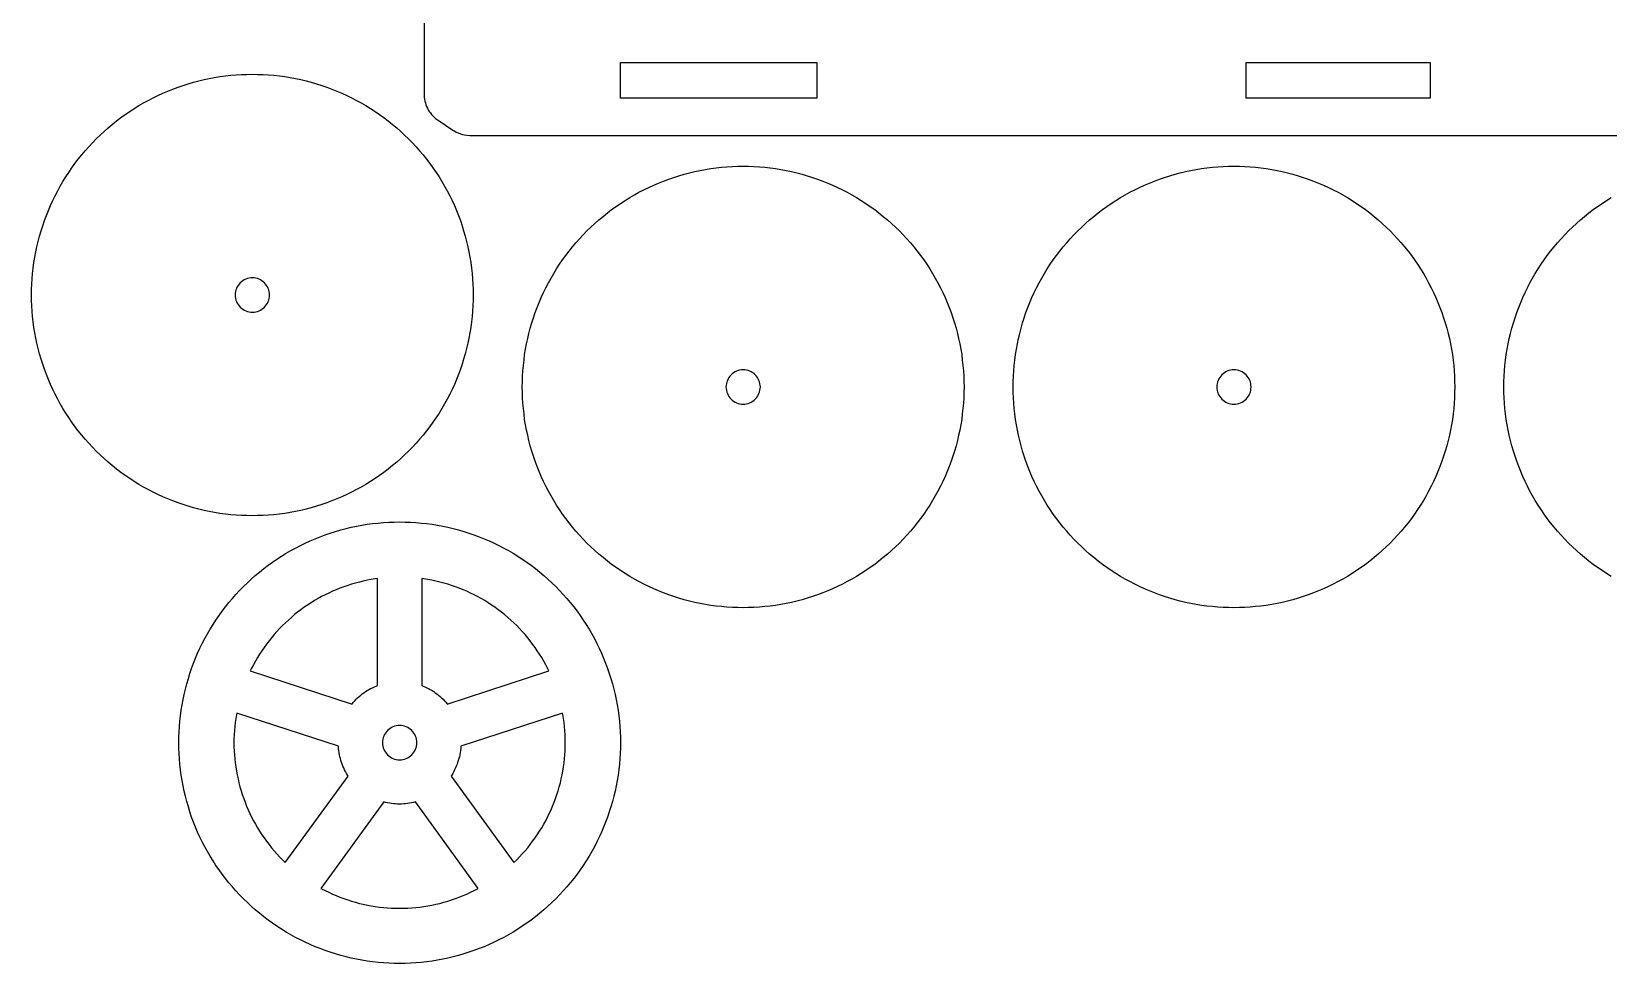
# Model space of a CAD drawing. Header units: metres. Extents: x 6 to 594, y 12 to 164.
# Drawn here: x 178 to 306.5, y 12 to 88 of the extents above; entities that cross this region are included whole.
import ezdxf

# ---------------------------------------------------------------- set-up
doc = ezdxf.new("R2010")
doc.units = ezdxf.units.M
doc.layers.add('CORTAR', color=1, linetype='Continuous')

msp = doc.modelspace()

# ---------------------------------------------------------------- linework, layer by layer
at = {"layer": 'CORTAR'}
for points in [[(210, 117.42), (210, 82.88), (210, 82.8), (210.01, 82.61), (210.03, 82.46), (210.06, 82.31), (210.1, 82.16), (210.14, 82.01), (210.2, 81.87), (210.26, 81.73), (210.34, 81.59), (210.42, 81.46), (210.51, 81.34), (210.6, 81.22), (210.7, 81.1), (210.81, 81), (210.93, 80.9), (211.08, 80.78), (211.15, 80.74), (212.33, 79.95), (212.41, 79.9), (212.61, 79.78), (212.78, 79.71), (212.95, 79.64), (213.12, 79.59), (213.3, 79.55), (213.48, 79.52), (213.71, 79.5), (213.8, 79.5), (406.2, 79.5)], [(306.75, 43.56), (306.37, 43.79), (306, 44.03), (305.64, 44.28), (305.28, 44.54), (304.93, 44.81), (304.58, 45.09), (304.24, 45.37), (303.91, 45.66), (303.59, 45.96), (303.27, 46.27), (302.96, 46.59), (302.66, 46.91), (302.37, 47.24), (302.09, 47.58), (301.81, 47.93), (301.54, 48.28), (301.28, 48.64), (301.03, 49), (300.79, 49.37), (300.56, 49.75), (300.34, 50.13), (300.13, 50.51), (299.92, 50.91), (299.73, 51.3), (299.54, 51.71), (299.37, 52.11), (299.21, 52.52), (299.05, 52.94), (298.91, 53.35), (298.78, 53.77), (298.65, 54.2), (298.54, 54.63), (298.44, 55.06), (298.35, 55.49), (298.27, 55.92), (298.19, 56.36), (298.14, 56.8), (298.09, 57.24), (298.05, 57.68), (298.02, 58.12), (298.01, 58.56), (298, 59), (298.01, 59.44), (298.02, 59.88), (298.05, 60.32), (298.09, 60.76), (298.14, 61.2), (298.19, 61.64), (298.27, 62.08), (298.35, 62.51), (298.44, 62.94), (298.54, 63.37), (298.65, 63.8), (298.78, 64.23), (298.91, 64.65), (299.05, 65.06), (299.21, 65.48), (299.37, 65.89), (299.54, 66.29), (299.73, 66.7), (299.92, 67.09), (300.13, 67.49), (300.34, 67.87), (300.56, 68.25), (300.79, 68.63), (301.03, 69), (301.28, 69.36), (301.54, 69.72), (301.81, 70.07), (302.09, 70.42), (302.37, 70.76), (302.66, 71.09), (302.96, 71.41), (303.27, 71.73), (303.59, 72.04), (303.91, 72.34), (304.24, 72.63), (304.58, 72.91), (304.93, 73.19), (305.28, 73.46), (305.64, 73.72), (306, 73.97), (306.37, 74.21), (306.75, 74.44)]]:
    msp.add_lwpolyline(points, dxfattribs=at)
for points in [[(226, 85.45), (242, 85.45), (242, 82.55), (226, 82.55), (226, 85.45)], [(277, 85.45), (292, 85.45), (292, 82.55), (277, 82.55), (277, 85.45)], [(213.99, 66.06), (213.98, 65.62), (213.95, 65.18), (213.91, 64.74), (213.86, 64.3), (213.81, 63.86), (213.73, 63.42), (213.65, 62.99), (213.56, 62.56), (213.46, 62.13), (213.35, 61.7), (213.22, 61.27), (213.09, 60.85), (212.95, 60.44), (212.79, 60.02), (212.63, 59.61), (212.46, 59.21), (212.27, 58.8), (212.08, 58.41), (211.87, 58.01), (211.66, 57.63), (211.44, 57.25), (211.21, 56.87), (210.97, 56.5), (210.72, 56.14), (210.46, 55.78), (210.19, 55.43), (209.91, 55.08), (209.63, 54.74), (209.34, 54.41), (209.04, 54.09), (208.73, 53.77), (208.41, 53.46), (208.09, 53.16), (207.76, 52.87), (207.42, 52.59), (207.07, 52.31), (206.72, 52.04), (206.36, 51.78), (206, 51.53), (205.63, 51.29), (205.25, 51.06), (204.87, 50.84), (204.49, 50.63), (204.09, 50.42), (203.7, 50.23), (203.29, 50.04), (202.89, 49.87), (202.48, 49.71), (202.06, 49.55), (201.65, 49.41), (201.23, 49.28), (200.8, 49.15), (200.37, 49.04), (199.94, 48.94), (199.51, 48.85), (199.08, 48.77), (198.64, 48.69), (198.2, 48.64), (197.76, 48.59), (197.32, 48.55), (196.88, 48.52), (196.44, 48.51), (196, 48.5), (195.56, 48.51), (195.12, 48.52), (194.68, 48.55), (194.24, 48.59), (193.8, 48.64), (193.36, 48.69), (192.92, 48.77), (192.49, 48.85), (192.06, 48.94), (191.63, 49.04), (191.2, 49.15), (190.77, 49.28), (190.35, 49.41), (189.94, 49.55), (189.52, 49.71), (189.11, 49.87), (188.71, 50.04), (188.3, 50.23), (187.91, 50.42), (187.51, 50.63), (187.13, 50.84), (186.75, 51.06), (186.37, 51.29), (186, 51.53), (185.64, 51.78), (185.28, 52.04), (184.93, 52.31), (184.58, 52.59), (184.24, 52.87), (183.91, 53.16), (183.59, 53.46), (183.27, 53.77), (182.96, 54.09), (182.66, 54.41), (182.37, 54.74), (182.09, 55.08), (181.81, 55.43), (181.54, 55.78), (181.28, 56.14), (181.03, 56.5), (180.79, 56.87), (180.56, 57.25), (180.34, 57.63), (180.13, 58.01), (179.92, 58.41), (179.73, 58.8), (179.54, 59.21), (179.37, 59.61), (179.21, 60.02), (179.05, 60.44), (178.91, 60.85), (178.78, 61.27), (178.65, 61.7), (178.54, 62.13), (178.44, 62.56), (178.35, 62.99), (178.27, 63.42), (178.19, 63.86), (178.14, 64.3), (178.09, 64.74), (178.05, 65.18), (178.02, 65.62), (178.01, 66.06), (178, 66.5), (178.01, 66.94), (178.02, 67.38), (178.05, 67.82), (178.09, 68.26), (178.14, 68.7), (178.19, 69.14), (178.27, 69.58), (178.35, 70.01), (178.44, 70.44), (178.54, 70.87), (178.65, 71.3), (178.78, 71.73), (178.91, 72.15), (179.05, 72.56), (179.21, 72.98), (179.37, 73.39), (179.54, 73.79), (179.73, 74.2), (179.92, 74.59), (180.13, 74.99), (180.34, 75.37), (180.56, 75.75), (180.79, 76.13), (181.03, 76.5), (181.28, 76.86), (181.54, 77.22), (181.81, 77.57), (182.09, 77.92), (182.37, 78.26), (182.66, 78.59), (182.96, 78.91), (183.27, 79.23), (183.59, 79.54), (183.91, 79.84), (184.24, 80.13), (184.58, 80.41), (184.93, 80.69), (185.28, 80.96), (185.64, 81.22), (186, 81.47), (186.37, 81.71), (186.75, 81.94), (187.13, 82.16), (187.51, 82.37), (187.91, 82.58), (188.3, 82.77), (188.71, 82.96), (189.11, 83.13), (189.52, 83.29), (189.94, 83.45), (190.35, 83.59), (190.77, 83.72), (191.2, 83.85), (191.63, 83.96), (192.06, 84.06), (192.49, 84.15), (192.92, 84.23), (193.36, 84.31), (193.8, 84.36), (194.24, 84.41), (194.68, 84.45), (195.12, 84.48), (195.56, 84.49), (196, 84.5), (196.44, 84.49), (196.88, 84.48), (197.32, 84.45), (197.76, 84.41), (198.2, 84.36), (198.64, 84.31), (199.08, 84.23), (199.51, 84.15), (199.94, 84.06), (200.37, 83.96), (200.8, 83.85), (201.23, 83.72), (201.65, 83.59), (202.06, 83.45), (202.48, 83.29), (202.89, 83.13), (203.29, 82.96), (203.7, 82.77), (204.09, 82.58), (204.49, 82.37), (204.87, 82.16), (205.25, 81.94), (205.63, 81.71), (206, 81.47), (206.36, 81.22), (206.72, 80.96), (207.07, 80.69), (207.42, 80.41), (207.76, 80.13), (208.09, 79.84), (208.41, 79.54), (208.73, 79.23), (209.04, 78.91), (209.34, 78.59), (209.63, 78.26), (209.91, 77.92), (210.19, 77.57), (210.46, 77.22), (210.72, 76.86), (210.97, 76.5), (211.21, 76.13), (211.44, 75.75), (211.66, 75.37), (211.87, 74.99), (212.08, 74.59), (212.27, 74.2), (212.46, 73.79), (212.63, 73.39), (212.79, 72.98), (212.95, 72.56), (213.09, 72.15), (213.22, 71.73), (213.35, 71.3), (213.46, 70.87), (213.56, 70.44), (213.65, 70.01), (213.73, 69.58), (213.81, 69.14), (213.86, 68.7), (213.91, 68.26), (213.95, 67.82), (213.98, 67.38), (213.99, 66.94), (214, 66.5), (213.99, 66.06)], [(253.99, 58.56), (253.98, 58.12), (253.95, 57.68), (253.91, 57.24), (253.86, 56.8), (253.81, 56.36), (253.73, 55.92), (253.65, 55.49), (253.56, 55.06), (253.46, 54.63), (253.35, 54.2), (253.22, 53.77), (253.09, 53.35), (252.95, 52.94), (252.79, 52.52), (252.63, 52.11), (252.46, 51.71), (252.27, 51.3), (252.08, 50.91), (251.87, 50.51), (251.66, 50.13), (251.44, 49.75), (251.21, 49.37), (250.97, 49), (250.72, 48.64), (250.46, 48.28), (250.19, 47.93), (249.91, 47.58), (249.63, 47.24), (249.34, 46.91), (249.04, 46.59), (248.73, 46.27), (248.41, 45.96), (248.09, 45.66), (247.76, 45.37), (247.42, 45.09), (247.07, 44.81), (246.72, 44.54), (246.36, 44.28), (246, 44.03), (245.63, 43.79), (245.25, 43.56), (244.87, 43.34), (244.49, 43.13), (244.09, 42.92), (243.7, 42.73), (243.29, 42.54), (242.89, 42.37), (242.48, 42.21), (242.06, 42.05), (241.65, 41.91), (241.23, 41.78), (240.8, 41.65), (240.37, 41.54), (239.94, 41.44), (239.51, 41.35), (239.08, 41.27), (238.64, 41.19), (238.2, 41.14), (237.76, 41.09), (237.32, 41.05), (236.88, 41.02), (236.44, 41.01), (236, 41), (235.56, 41.01), (235.12, 41.02), (234.68, 41.05), (234.24, 41.09), (233.8, 41.14), (233.36, 41.19), (232.92, 41.27), (232.49, 41.35), (232.06, 41.44), (231.63, 41.54), (231.2, 41.65), (230.77, 41.78), (230.35, 41.91), (229.94, 42.05), (229.52, 42.21), (229.11, 42.37), (228.71, 42.54), (228.3, 42.73), (227.91, 42.92), (227.51, 43.13), (227.13, 43.34), (226.75, 43.56), (226.37, 43.79), (226, 44.03), (225.64, 44.28), (225.28, 44.54), (224.93, 44.81), (224.58, 45.09), (224.24, 45.37), (223.91, 45.66), (223.59, 45.96), (223.27, 46.27), (222.96, 46.59), (222.66, 46.91), (222.37, 47.24), (222.09, 47.58), (221.81, 47.93), (221.54, 48.28), (221.28, 48.64), (221.03, 49), (220.79, 49.37), (220.56, 49.75), (220.34, 50.13), (220.13, 50.51), (219.92, 50.91), (219.73, 51.3), (219.54, 51.71), (219.37, 52.11), (219.21, 52.52), (219.05, 52.94), (218.91, 53.35), (218.78, 53.77), (218.65, 54.2), (218.54, 54.63), (218.44, 55.06), (218.35, 55.49), (218.27, 55.92), (218.19, 56.36), (218.14, 56.8), (218.09, 57.24), (218.05, 57.68), (218.02, 58.12), (218.01, 58.56), (218, 59), (218.01, 59.44), (218.02, 59.88), (218.05, 60.32), (218.09, 60.76), (218.14, 61.2), (218.19, 61.64), (218.27, 62.08), (218.35, 62.51), (218.44, 62.94), (218.54, 63.37), (218.65, 63.8), (218.78, 64.23), (218.91, 64.65), (219.05, 65.06), (219.21, 65.48), (219.37, 65.89), (219.54, 66.29), (219.73, 66.7), (219.92, 67.09), (220.13, 67.49), (220.34, 67.87), (220.56, 68.25), (220.79, 68.63), (221.03, 69), (221.28, 69.36), (221.54, 69.72), (221.81, 70.07), (222.09, 70.42), (222.37, 70.76), (222.66, 71.09), (222.96, 71.41), (223.27, 71.73), (223.59, 72.04), (223.91, 72.34), (224.24, 72.63), (224.58, 72.91), (224.93, 73.19), (225.28, 73.46), (225.64, 73.72), (226, 73.97), (226.37, 74.21), (226.75, 74.44), (227.13, 74.66), (227.51, 74.87), (227.91, 75.08), (228.3, 75.27), (228.71, 75.46), (229.11, 75.63), (229.52, 75.79), (229.94, 75.95), (230.35, 76.09), (230.77, 76.22), (231.2, 76.35), (231.63, 76.46), (232.06, 76.56), (232.49, 76.65), (232.92, 76.73), (233.36, 76.81), (233.8, 76.86), (234.24, 76.91), (234.68, 76.95), (235.12, 76.98), (235.56, 76.99), (236, 77), (236.44, 76.99), (236.88, 76.98), (237.32, 76.95), (237.76, 76.91), (238.2, 76.86), (238.64, 76.81), (239.08, 76.73), (239.51, 76.65), (239.94, 76.56), (240.37, 76.46), (240.8, 76.35), (241.23, 76.22), (241.65, 76.09), (242.06, 75.95), (242.48, 75.79), (242.89, 75.63), (243.29, 75.46), (243.7, 75.27), (244.09, 75.08), (244.49, 74.87), (244.87, 74.66), (245.25, 74.44), (245.63, 74.21), (246, 73.97), (246.36, 73.72), (246.72, 73.46), (247.07, 73.19), (247.42, 72.91), (247.76, 72.63), (248.09, 72.34), (248.41, 72.04), (248.73, 71.73), (249.04, 71.41), (249.34, 71.09), (249.63, 70.76), (249.91, 70.42), (250.19, 70.07), (250.46, 69.72), (250.72, 69.36), (250.97, 69), (251.21, 68.63), (251.44, 68.25), (251.66, 67.87), (251.87, 67.49), (252.08, 67.09), (252.27, 66.7), (252.46, 66.29), (252.63, 65.89), (252.79, 65.48), (252.95, 65.06), (253.09, 64.65), (253.22, 64.23), (253.35, 63.8), (253.46, 63.37), (253.56, 62.94), (253.65, 62.51), (253.73, 62.08), (253.81, 61.64), (253.86, 61.2), (253.91, 60.76), (253.95, 60.32), (253.98, 59.88), (253.99, 59.44), (254, 59), (253.99, 58.56)], [(293.99, 58.56), (293.98, 58.12), (293.95, 57.68), (293.91, 57.24), (293.86, 56.8), (293.81, 56.36), (293.73, 55.92), (293.65, 55.49), (293.56, 55.06), (293.46, 54.63), (293.35, 54.2), (293.22, 53.77), (293.09, 53.35), (292.95, 52.94), (292.79, 52.52), (292.63, 52.11), (292.46, 51.71), (292.27, 51.3), (292.08, 50.91), (291.87, 50.51), (291.66, 50.13), (291.44, 49.75), (291.21, 49.37), (290.97, 49), (290.72, 48.64), (290.46, 48.28), (290.19, 47.93), (289.91, 47.58), (289.63, 47.24), (289.34, 46.91), (289.04, 46.59), (288.73, 46.27), (288.41, 45.96), (288.09, 45.66), (287.76, 45.37), (287.42, 45.09), (287.07, 44.81), (286.72, 44.54), (286.36, 44.28), (286, 44.03), (285.63, 43.79), (285.25, 43.56), (284.87, 43.34), (284.49, 43.13), (284.09, 42.92), (283.7, 42.73), (283.29, 42.54), (282.89, 42.37), (282.48, 42.21), (282.06, 42.05), (281.65, 41.91), (281.23, 41.78), (280.8, 41.65), (280.37, 41.54), (279.94, 41.44), (279.51, 41.35), (279.08, 41.27), (278.64, 41.19), (278.2, 41.14), (277.76, 41.09), (277.32, 41.05), (276.88, 41.02), (276.44, 41.01), (276, 41), (275.56, 41.01), (275.12, 41.02), (274.68, 41.05), (274.24, 41.09), (273.8, 41.14), (273.36, 41.19), (272.92, 41.27), (272.49, 41.35), (272.06, 41.44), (271.63, 41.54), (271.2, 41.65), (270.77, 41.78), (270.35, 41.91), (269.94, 42.05), (269.52, 42.21), (269.11, 42.37), (268.71, 42.54), (268.3, 42.73), (267.91, 42.92), (267.51, 43.13), (267.13, 43.34), (266.75, 43.56), (266.37, 43.79), (266, 44.03), (265.64, 44.28), (265.28, 44.54), (264.93, 44.81), (264.58, 45.09), (264.24, 45.37), (263.91, 45.66), (263.59, 45.96), (263.27, 46.27), (262.96, 46.59), (262.66, 46.91), (262.37, 47.24), (262.09, 47.58), (261.81, 47.93), (261.54, 48.28), (261.28, 48.64), (261.03, 49), (260.79, 49.37), (260.56, 49.75), (260.34, 50.13), (260.13, 50.51), (259.92, 50.91), (259.73, 51.3), (259.54, 51.71), (259.37, 52.11), (259.21, 52.52), (259.05, 52.94), (258.91, 53.35), (258.78, 53.77), (258.65, 54.2), (258.54, 54.63), (258.44, 55.06), (258.35, 55.49), (258.27, 55.92), (258.19, 56.36), (258.14, 56.8), (258.09, 57.24), (258.05, 57.68), (258.02, 58.12), (258.01, 58.56), (258, 59), (258.01, 59.44), (258.02, 59.88), (258.05, 60.32), (258.09, 60.76), (258.14, 61.2), (258.19, 61.64), (258.27, 62.08), (258.35, 62.51), (258.44, 62.94), (258.54, 63.37), (258.65, 63.8), (258.78, 64.23), (258.91, 64.65), (259.05, 65.06), (259.21, 65.48), (259.37, 65.89), (259.54, 66.29), (259.73, 66.7), (259.92, 67.09), (260.13, 67.49), (260.34, 67.87), (260.56, 68.25), (260.79, 68.63), (261.03, 69), (261.28, 69.36), (261.54, 69.72), (261.81, 70.07), (262.09, 70.42), (262.37, 70.76), (262.66, 71.09), (262.96, 71.41), (263.27, 71.73), (263.59, 72.04), (263.91, 72.34), (264.24, 72.63), (264.58, 72.91), (264.93, 73.19), (265.28, 73.46), (265.64, 73.72), (266, 73.97), (266.37, 74.21), (266.75, 74.44), (267.13, 74.66), (267.51, 74.87), (267.91, 75.08), (268.3, 75.27), (268.71, 75.46), (269.11, 75.63), (269.52, 75.79), (269.94, 75.95), (270.35, 76.09), (270.77, 76.22), (271.2, 76.35), (271.63, 76.46), (272.06, 76.56), (272.49, 76.65), (272.92, 76.73), (273.36, 76.81), (273.8, 76.86), (274.24, 76.91), (274.68, 76.95), (275.12, 76.98), (275.56, 76.99), (276, 77), (276.44, 76.99), (276.88, 76.98), (277.32, 76.95), (277.76, 76.91), (278.2, 76.86), (278.64, 76.81), (279.08, 76.73), (279.51, 76.65), (279.94, 76.56), (280.37, 76.46), (280.8, 76.35), (281.23, 76.22), (281.65, 76.09), (282.06, 75.95), (282.48, 75.79), (282.89, 75.63), (283.29, 75.46), (283.7, 75.27), (284.09, 75.08), (284.49, 74.87), (284.87, 74.66), (285.25, 74.44), (285.63, 74.21), (286, 73.97), (286.36, 73.72), (286.72, 73.46), (287.07, 73.19), (287.42, 72.91), (287.76, 72.63), (288.09, 72.34), (288.41, 72.04), (288.73, 71.73), (289.04, 71.41), (289.34, 71.09), (289.63, 70.76), (289.91, 70.42), (290.19, 70.07), (290.46, 69.72), (290.72, 69.36), (290.97, 69), (291.21, 68.63), (291.44, 68.25), (291.66, 67.87), (291.87, 67.49), (292.08, 67.09), (292.27, 66.7), (292.46, 66.29), (292.63, 65.89), (292.79, 65.48), (292.95, 65.06), (293.09, 64.65), (293.22, 64.23), (293.35, 63.8), (293.46, 63.37), (293.56, 62.94), (293.65, 62.51), (293.73, 62.08), (293.81, 61.64), (293.86, 61.2), (293.91, 60.76), (293.95, 60.32), (293.98, 59.88), (293.99, 59.44), (294, 59), (293.99, 58.56)], [(197.39, 66.64), (197.37, 66.77), (197.34, 66.91), (197.29, 67.04), (197.23, 67.16), (197.16, 67.28), (197.08, 67.39), (196.99, 67.49), (196.89, 67.58), (196.78, 67.66), (196.66, 67.73), (196.54, 67.79), (196.41, 67.84), (196.27, 67.87), (196.14, 67.89), (196, 67.9), (195.86, 67.89), (195.73, 67.87), (195.59, 67.84), (195.46, 67.79), (195.34, 67.73), (195.22, 67.66), (195.11, 67.58), (195.01, 67.49), (194.92, 67.39), (194.84, 67.28), (194.77, 67.16), (194.71, 67.04), (194.66, 66.91), (194.63, 66.77), (194.61, 66.64), (194.6, 66.5), (194.61, 66.36), (194.63, 66.23), (194.66, 66.09), (194.71, 65.96), (194.77, 65.84), (194.84, 65.72), (194.92, 65.61), (195.01, 65.51), (195.11, 65.42), (195.22, 65.34), (195.34, 65.27), (195.46, 65.21), (195.59, 65.16), (195.73, 65.13), (195.86, 65.11), (196, 65.1), (196.14, 65.11), (196.27, 65.13), (196.41, 65.16), (196.54, 65.21), (196.66, 65.27), (196.78, 65.34), (196.89, 65.42), (196.99, 65.51), (197.08, 65.61), (197.16, 65.72), (197.23, 65.84), (197.29, 65.96), (197.34, 66.09), (197.37, 66.23), (197.39, 66.36), (197.4, 66.5), (197.39, 66.64)], [(237.39, 59.14), (237.37, 59.27), (237.34, 59.41), (237.29, 59.54), (237.23, 59.66), (237.16, 59.78), (237.08, 59.89), (236.99, 59.99), (236.89, 60.08), (236.78, 60.16), (236.66, 60.23), (236.54, 60.29), (236.41, 60.34), (236.27, 60.37), (236.14, 60.39), (236, 60.4), (235.86, 60.39), (235.73, 60.37), (235.59, 60.34), (235.46, 60.29), (235.34, 60.23), (235.22, 60.16), (235.11, 60.08), (235.01, 59.99), (234.92, 59.89), (234.84, 59.78), (234.77, 59.66), (234.71, 59.54), (234.66, 59.41), (234.63, 59.27), (234.61, 59.14), (234.6, 59), (234.61, 58.86), (234.63, 58.73), (234.66, 58.59), (234.71, 58.46), (234.77, 58.34), (234.84, 58.22), (234.92, 58.11), (235.01, 58.01), (235.11, 57.92), (235.22, 57.84), (235.34, 57.77), (235.46, 57.71), (235.59, 57.66), (235.73, 57.63), (235.86, 57.61), (236, 57.6), (236.14, 57.61), (236.27, 57.63), (236.41, 57.66), (236.54, 57.71), (236.66, 57.77), (236.78, 57.84), (236.89, 57.92), (236.99, 58.01), (237.08, 58.11), (237.16, 58.22), (237.23, 58.34), (237.29, 58.46), (237.34, 58.59), (237.37, 58.73), (237.39, 58.86), (237.4, 59), (237.39, 59.14)], [(277.39, 59.14), (277.37, 59.27), (277.34, 59.41), (277.29, 59.54), (277.23, 59.66), (277.16, 59.78), (277.08, 59.89), (276.99, 59.99), (276.89, 60.08), (276.78, 60.16), (276.66, 60.23), (276.54, 60.29), (276.41, 60.34), (276.27, 60.37), (276.14, 60.39), (276, 60.4), (275.86, 60.39), (275.73, 60.37), (275.59, 60.34), (275.46, 60.29), (275.34, 60.23), (275.22, 60.16), (275.11, 60.08), (275.01, 59.99), (274.92, 59.89), (274.84, 59.78), (274.77, 59.66), (274.71, 59.54), (274.66, 59.41), (274.63, 59.27), (274.61, 59.14), (274.6, 59), (274.61, 58.86), (274.63, 58.73), (274.66, 58.59), (274.71, 58.46), (274.77, 58.34), (274.84, 58.22), (274.92, 58.11), (275.01, 58.01), (275.11, 57.92), (275.22, 57.84), (275.34, 57.77), (275.46, 57.71), (275.59, 57.66), (275.73, 57.63), (275.86, 57.61), (276, 57.6), (276.14, 57.61), (276.27, 57.63), (276.41, 57.66), (276.54, 57.71), (276.66, 57.77), (276.78, 57.84), (276.89, 57.92), (276.99, 58.01), (277.08, 58.11), (277.16, 58.22), (277.23, 58.34), (277.29, 58.46), (277.34, 58.59), (277.37, 58.73), (277.39, 58.86), (277.4, 59), (277.39, 59.14)], [(225.98, 29.12), (225.95, 28.68), (225.91, 28.24), (225.86, 27.8), (225.81, 27.36), (225.73, 26.92), (225.65, 26.49), (225.56, 26.06), (225.46, 25.63), (225.35, 25.2), (225.22, 24.77), (225.09, 24.35), (224.95, 23.94), (224.79, 23.52), (224.63, 23.11), (224.46, 22.71), (224.27, 22.3), (224.08, 21.91), (223.87, 21.51), (223.66, 21.13), (223.44, 20.75), (223.21, 20.37), (222.97, 20), (222.72, 19.64), (222.46, 19.28), (222.19, 18.93), (221.91, 18.58), (221.63, 18.24), (221.34, 17.91), (221.04, 17.59), (220.73, 17.27), (220.41, 16.96), (220.09, 16.66), (219.76, 16.37), (219.42, 16.09), (219.07, 15.81), (218.72, 15.54), (218.36, 15.28), (218, 15.03), (217.63, 14.79), (217.25, 14.56), (216.87, 14.34), (216.49, 14.13), (216.09, 13.92), (215.7, 13.73), (215.29, 13.54), (214.89, 13.37), (214.48, 13.21), (214.06, 13.05), (213.65, 12.91), (213.23, 12.78), (212.8, 12.65), (212.37, 12.54), (211.94, 12.44), (211.51, 12.35), (211.08, 12.27), (210.64, 12.19), (210.2, 12.14), (209.76, 12.09), (209.32, 12.05), (208.88, 12.02), (208.44, 12.01), (208, 12), (207.56, 12.01), (207.12, 12.02), (206.68, 12.05), (206.24, 12.09), (205.8, 12.14), (205.36, 12.19), (204.92, 12.27), (204.49, 12.35), (204.06, 12.44), (203.63, 12.54), (203.2, 12.65), (202.77, 12.78), (202.35, 12.91), (201.94, 13.05), (201.52, 13.21), (201.11, 13.37), (200.71, 13.54), (200.3, 13.73), (199.91, 13.92), (199.51, 14.13), (199.13, 14.34), (198.75, 14.56), (198.37, 14.79), (198, 15.03), (197.64, 15.28), (197.28, 15.54), (196.93, 15.81), (196.58, 16.09), (196.24, 16.37), (195.91, 16.66), (195.59, 16.96), (195.27, 17.27), (194.96, 17.59), (194.66, 17.91), (194.37, 18.24), (194.09, 18.58), (193.81, 18.93), (193.54, 19.28), (193.28, 19.64), (193.03, 20), (192.79, 20.37), (192.56, 20.75), (192.34, 21.13), (192.13, 21.51), (191.92, 21.91), (191.73, 22.3), (191.54, 22.71), (191.37, 23.11), (191.21, 23.52), (191.05, 23.94), (190.91, 24.35), (190.78, 24.77), (190.65, 25.2), (190.54, 25.63), (190.44, 26.06), (190.35, 26.49), (190.27, 26.92), (190.19, 27.36), (190.14, 27.8), (190.09, 28.24), (190.05, 28.68), (190.02, 29.12), (190.01, 29.56), (190, 30), (190.01, 30.44), (190.02, 30.88), (190.05, 31.32), (190.09, 31.76), (190.14, 32.2), (190.19, 32.64), (190.27, 33.08), (190.35, 33.51), (190.44, 33.94), (190.54, 34.37), (190.65, 34.8), (190.78, 35.23), (190.91, 35.65), (191.05, 36.06), (191.21, 36.48), (191.37, 36.89), (191.54, 37.29), (191.73, 37.7), (191.92, 38.09), (192.13, 38.49), (192.34, 38.87), (192.56, 39.25), (192.79, 39.63), (193.03, 40), (193.28, 40.36), (193.54, 40.72), (193.81, 41.07), (194.09, 41.42), (194.37, 41.76), (194.66, 42.09), (194.96, 42.41), (195.27, 42.73), (195.59, 43.04), (195.91, 43.34), (196.24, 43.63), (196.58, 43.91), (196.93, 44.19), (197.28, 44.46), (197.64, 44.72), (198, 44.97), (198.37, 45.21), (198.75, 45.44), (199.13, 45.66), (199.51, 45.87), (199.91, 46.08), (200.3, 46.27), (200.71, 46.46), (201.11, 46.63), (201.52, 46.79), (201.94, 46.95), (202.35, 47.09), (202.77, 47.22), (203.2, 47.35), (203.63, 47.46), (204.06, 47.56), (204.49, 47.65), (204.92, 47.73), (205.36, 47.81), (205.8, 47.86), (206.24, 47.91), (206.68, 47.95), (207.12, 47.98), (207.56, 47.99), (208, 48), (208.44, 47.99), (208.88, 47.98), (209.32, 47.95), (209.76, 47.91), (210.2, 47.86), (210.64, 47.81), (211.08, 47.73), (211.51, 47.65), (211.94, 47.56), (212.37, 47.46), (212.8, 47.35), (213.23, 47.22), (213.65, 47.09), (214.06, 46.95), (214.48, 46.79), (214.89, 46.63), (215.29, 46.46), (215.7, 46.27), (216.09, 46.08), (216.49, 45.87), (216.87, 45.66), (217.25, 45.44), (217.63, 45.21), (218, 44.97), (218.36, 44.72), (218.72, 44.46), (219.07, 44.19), (219.42, 43.91), (219.76, 43.63), (220.09, 43.34), (220.41, 43.04), (220.73, 42.73), (221.04, 42.41), (221.34, 42.09), (221.63, 41.76), (221.91, 41.42), (222.19, 41.07), (222.46, 40.72), (222.72, 40.36), (222.97, 40), (223.21, 39.63), (223.44, 39.25), (223.66, 38.87), (223.87, 38.49), (224.08, 38.09), (224.27, 37.7), (224.46, 37.29), (224.63, 36.89), (224.79, 36.48), (224.95, 36.06), (225.09, 35.65), (225.22, 35.23), (225.35, 34.8), (225.46, 34.37), (225.56, 33.94), (225.65, 33.51), (225.73, 33.08), (225.81, 32.64), (225.86, 32.2), (225.91, 31.76), (225.95, 31.32), (225.98, 30.88), (225.99, 30.44), (226, 30), (225.99, 29.56), (225.98, 29.12)], [(204.12, 33.15), (204.13, 33.17), (204.24, 33.3), (204.35, 33.42), (204.46, 33.54), (204.58, 33.65), (204.7, 33.76), (204.83, 33.87), (204.96, 33.97), (205.09, 34.06), (205.22, 34.16), (205.36, 34.25), (205.5, 34.33), (205.64, 34.41), (205.79, 34.48), (205.94, 34.55), (206.09, 34.62), (206.2, 34.66), (206.2, 43.38), (206.02, 43.35), (205.69, 43.3), (205.37, 43.24), (205.04, 43.17), (204.72, 43.1), (204.4, 43.01), (204.08, 42.92), (203.77, 42.82), (203.45, 42.71), (203.14, 42.6), (202.83, 42.47), (202.53, 42.34), (202.23, 42.2), (201.93, 42.06), (201.64, 41.91), (201.35, 41.75), (201.06, 41.58), (200.78, 41.41), (200.5, 41.22), (200.23, 41.04), (199.96, 40.84), (199.69, 40.64), (199.44, 40.44), (199.18, 40.22), (198.93, 40), (198.69, 39.78), (198.45, 39.55), (198.22, 39.31), (198, 39.07), (197.78, 38.82), (197.56, 38.56), (197.36, 38.31), (197.16, 38.04), (196.96, 37.77), (196.78, 37.5), (196.59, 37.22), (196.42, 36.94), (196.25, 36.65), (196.09, 36.36), (195.94, 36.07), (195.83, 35.85), (204.12, 33.15)], [(209.8, 34.66), (209.91, 34.62), (210.06, 34.55), (210.21, 34.48), (210.36, 34.41), (210.5, 34.33), (210.64, 34.25), (210.78, 34.16), (210.91, 34.06), (211.04, 33.97), (211.17, 33.87), (211.3, 33.76), (211.42, 33.65), (211.54, 33.54), (211.65, 33.42), (211.76, 33.3), (211.87, 33.17), (211.88, 33.15), (220.17, 35.85), (220.06, 36.07), (219.91, 36.36), (219.75, 36.65), (219.58, 36.94), (219.41, 37.22), (219.22, 37.5), (219.04, 37.77), (218.84, 38.04), (218.64, 38.31), (218.44, 38.56), (218.22, 38.82), (218, 39.07), (217.78, 39.31), (217.55, 39.55), (217.31, 39.78), (217.07, 40), (216.82, 40.22), (216.56, 40.44), (216.31, 40.64), (216.04, 40.84), (215.77, 41.04), (215.5, 41.22), (215.22, 41.41), (214.94, 41.58), (214.65, 41.75), (214.36, 41.91), (214.07, 42.06), (213.77, 42.2), (213.47, 42.34), (213.17, 42.47), (212.86, 42.6), (212.55, 42.71), (212.23, 42.82), (211.92, 42.92), (211.6, 43.01), (211.28, 43.1), (210.96, 43.17), (210.63, 43.24), (210.31, 43.3), (209.98, 43.35), (209.8, 43.38), (209.8, 34.66)], [(203.8, 27.28), (203.75, 27.36), (203.67, 27.5), (203.59, 27.64), (203.52, 27.79), (203.45, 27.94), (203.38, 28.09), (203.32, 28.24), (203.27, 28.39), (203.22, 28.55), (203.17, 28.71), (203.13, 28.86), (203.1, 29.02), (203.07, 29.19), (203.04, 29.35), (203.02, 29.51), (203.01, 29.67), (203.01, 29.73), (194.72, 32.42), (194.7, 32.31), (194.65, 31.98), (194.6, 31.65), (194.57, 31.32), (194.54, 30.99), (194.52, 30.66), (194.5, 30.33), (194.5, 30), (194.5, 29.67), (194.52, 29.34), (194.54, 29.01), (194.57, 28.68), (194.6, 28.35), (194.65, 28.02), (194.7, 27.69), (194.76, 27.37), (194.83, 27.04), (194.9, 26.72), (194.99, 26.4), (195.08, 26.08), (195.18, 25.77), (195.29, 25.45), (195.4, 25.14), (195.53, 24.83), (195.66, 24.53), (195.8, 24.23), (195.94, 23.93), (196.09, 23.64), (196.25, 23.35), (196.42, 23.06), (196.59, 22.78), (196.78, 22.5), (196.96, 22.23), (197.16, 21.96), (197.36, 21.69), (197.56, 21.44), (197.78, 21.18), (198, 20.93), (198.22, 20.69), (198.45, 20.45), (198.68, 20.23), (203.8, 27.28)], [(221.5, 30), (221.5, 30.33), (221.48, 30.66), (221.46, 30.99), (221.43, 31.32), (221.4, 31.65), (221.35, 31.98), (221.3, 32.31), (221.28, 32.42), (212.99, 29.73), (212.99, 29.67), (212.98, 29.51), (212.96, 29.35), (212.93, 29.19), (212.9, 29.02), (212.87, 28.86), (212.83, 28.71), (212.78, 28.55), (212.73, 28.39), (212.68, 28.24), (212.62, 28.09), (212.55, 27.94), (212.48, 27.79), (212.41, 27.64), (212.33, 27.5), (212.25, 27.36), (212.2, 27.28), (217.32, 20.23), (217.55, 20.45), (217.78, 20.69), (218, 20.93), (218.22, 21.18), (218.44, 21.44), (218.64, 21.69), (218.84, 21.96), (219.04, 22.23), (219.22, 22.5), (219.41, 22.78), (219.58, 23.06), (219.75, 23.35), (219.91, 23.64), (220.06, 23.93), (220.2, 24.23), (220.34, 24.53), (220.47, 24.83), (220.6, 25.14), (220.71, 25.45), (220.82, 25.77), (220.92, 26.08), (221.01, 26.4), (221.1, 26.72), (221.17, 27.04), (221.24, 27.37), (221.3, 27.69), (221.35, 28.02), (221.4, 28.35), (221.43, 28.68), (221.46, 29.01), (221.48, 29.34), (221.5, 29.67), (221.5, 30)], [(209.39, 30.14), (209.37, 30.27), (209.34, 30.41), (209.29, 30.54), (209.23, 30.66), (209.16, 30.78), (209.08, 30.89), (208.99, 30.99), (208.89, 31.08), (208.78, 31.16), (208.66, 31.23), (208.54, 31.29), (208.41, 31.34), (208.27, 31.37), (208.14, 31.39), (208, 31.4), (207.86, 31.39), (207.73, 31.37), (207.59, 31.34), (207.46, 31.29), (207.34, 31.23), (207.22, 31.16), (207.11, 31.08), (207.01, 30.99), (206.92, 30.89), (206.84, 30.78), (206.77, 30.66), (206.71, 30.54), (206.66, 30.41), (206.63, 30.27), (206.61, 30.14), (206.6, 30), (206.61, 29.86), (206.63, 29.73), (206.66, 29.59), (206.71, 29.46), (206.77, 29.34), (206.84, 29.22), (206.92, 29.11), (207.01, 29.01), (207.11, 28.92), (207.22, 28.84), (207.34, 28.77), (207.46, 28.71), (207.59, 28.66), (207.73, 28.63), (207.86, 28.61), (208, 28.6), (208.14, 28.61), (208.27, 28.63), (208.41, 28.66), (208.54, 28.71), (208.66, 28.77), (208.78, 28.84), (208.89, 28.92), (208.99, 29.01), (209.08, 29.11), (209.16, 29.22), (209.23, 29.34), (209.29, 29.46), (209.34, 29.59), (209.37, 29.73), (209.39, 29.86), (209.4, 30), (209.39, 30.14)], [(209.29, 25.17), (209.14, 25.13), (208.98, 25.1), (208.81, 25.07), (208.65, 25.04), (208.49, 25.02), (208.33, 25.01), (208.16, 25), (208, 25), (207.84, 25), (207.67, 25.01), (207.51, 25.02), (207.35, 25.04), (207.19, 25.07), (207.02, 25.1), (206.86, 25.13), (206.71, 25.17), (201.59, 18.12), (201.64, 18.09), (201.93, 17.94), (202.23, 17.8), (202.53, 17.66), (202.83, 17.53), (203.14, 17.4), (203.45, 17.29), (203.77, 17.18), (204.08, 17.08), (204.4, 16.99), (204.72, 16.9), (205.04, 16.83), (205.37, 16.76), (205.69, 16.7), (206.02, 16.65), (206.35, 16.6), (206.68, 16.57), (207.01, 16.54), (207.34, 16.52), (207.67, 16.5), (208, 16.5), (208.33, 16.5), (208.66, 16.52), (208.99, 16.54), (209.32, 16.57), (209.65, 16.6), (209.98, 16.65), (210.31, 16.7), (210.63, 16.76), (210.96, 16.83), (211.28, 16.9), (211.6, 16.99), (211.92, 17.08), (212.23, 17.18), (212.55, 17.29), (212.86, 17.4), (213.17, 17.53), (213.47, 17.66), (213.77, 17.8), (214.07, 17.94), (214.36, 18.09), (214.41, 18.12), (209.29, 25.17)]]:
    msp.add_lwpolyline(points, close=True, dxfattribs=at)

doc.saveas('drawing.dxf')
